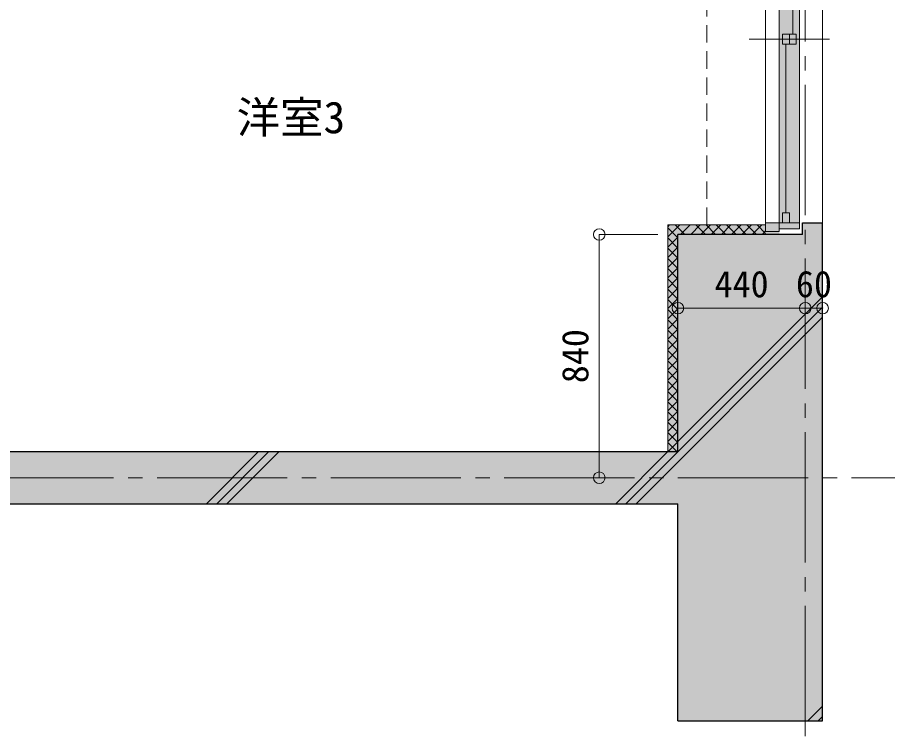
# Model space of a CAD drawing. Units: millimetres at full size, sheet at 1:50. Extents: x -9674 to 9699, y -6794 to 6791.
# Drawn here: x 3700 to 6707, y -3480 to -1002 of the extents above; entities that cross this region are included whole.
import ezdxf
from ezdxf.enums import TextEntityAlignment as Align

# ---------------------------------------------------------------- set-up
doc = ezdxf.new("R2010")
doc.units = ezdxf.units.MM
doc.header["$LTSCALE"] = 50
doc.header["$PDMODE"] = 32
doc.header["$PDSIZE"] = 40
doc.linetypes.add('CHAIN2', pattern=[12, 9, -1, 1, -1])
doc.linetypes.add('DASHED1', pattern=[1.8, 1.2, -0.6])
for name, color, linetype, lineweight in [('1-0_芯', 7, 'CHAIN2', 9), ('1-1_躯体', 2, 'Continuous', 25), ('1-3_建具', 3, 'Continuous', 18), ('1-8_ハッチ', 4, 'Continuous', 9), ('1-A_文字', 7, 'Continuous', 9), ('1-B_寸法', 7, 'Continuous', 9), ('1-C_梁', 7, 'DASHED1', 9)]:
    doc.layers.add(name, color=color, linetype=linetype, lineweight=lineweight)
for name, color, linetype in [('4-0', 1, 'Continuous'), ('4-1', 2, 'Continuous'), ('4-F', 4, 'Continuous')]:
    doc.layers.add(name, color=color, linetype=linetype)
doc.styles.add('ＭＳ ゴシック', font='')
doc.styles.get('ＭＳ ゴシック').set_extended_font_data('MS Gothic')

msp = doc.modelspace()

# ---------------------------------------------------------------- linework, layer by layer
at = {"layer": '1-0_芯'}
for p, q in [((6422.5, -3485.53), (6422.5, 4587.68)), ((-8417.5, -2592.32), (8192.5, -2592.32))]:
    msp.add_line(p, q, dxfattribs=at)
at = {"layer": '1-1_躯体'}
for p, q in [((6412.5, -1712.29), (6482.5, -1712.29)), ((6412.5, -1752.29), (6412.5, -1712.29)), ((6482.5, -3432.32), (6482.5, -1712.29)), ((6412.5, -1752.29), (5982.5, -1752.29)), ((-6617.5, -2682.32), (5982.5, -2682.32)), ((5982.5, -3432.32), (5982.5, -2682.32)), ((5982.5, -3432.32), (6482.5, -3432.32))]:
    msp.add_line(p, q, dxfattribs=at)
msp.add_lwpolyline([(-6617.5, -2502.32), (5982.5, -2502.32), (5982.5, -1752.29)], dxfattribs=at)
at = {"layer": '1-3_建具', "color": 7, "lineweight": 9}
for p, q in [((6285.5, -442.29), (6285.5, -1712.29)), ((6482.5, -442.29), (6482.5, -1712.29)), ((6332.5, -1697.29), (6332.5, -457.29)), ((6402.5, -1697.29), (6402.5, -457.29)), ((6505.98, -1077.29), (6229.02, -1077.29)), ((6332.5, -1697.29), (6332.5, -1712.29)), ((6332.5, -1712.29), (6402.5, -1712.29)), ((6402.5, -1732.29), (6402.5, -1697.29)), ((6402.5, -1732.29), (6332.5, -1732.29))]:
    msp.add_line(p, q, dxfattribs=at)
at = {"layer": '1-3_建具'}
for p, q in [((6379.5, -1059.79), (6379.5, -477.29)), ((6391.5, -1059.79), (6343.5, -1059.79)), ((6343.5, -1094.79), (6343.5, -1059.79)), ((6367.5, -1094.79), (6367.5, -1059.79)), ((6391.5, -1094.79), (6391.5, -1059.79)), ((6391.5, -1094.79), (6343.5, -1094.79)), ((6355.5, -1094.79), (6355.5, -1677.29)), ((6343.5, -1677.29), (6367.5, -1677.29)), ((6343.5, -1677.29), (6343.5, -1712.29)), ((6367.5, -1677.29), (6367.5, -1712.29)), ((6332.5, -1742.29), (6332.5, -1712.29)), ((6285.5, -1742.29), (6286.53, -1742.29)), ((6285.5, -1742.29), (6332.5, -1742.29))]:
    msp.add_line(p, q, dxfattribs=at)
msp.add_lwpolyline([(6285.5, -1742.29), (6285.5, -1712.29), (6332.5, -1712.29)], dxfattribs=at)
at = {"layer": '1-8_ハッチ'}
for p, q in [((5947.5, -1725.26), (5953.46, -1719.29)), ((5947.5, -1760.61), (5988.82, -1719.29)), ((6285.5, -1719.29), (5947.5, -1719.29)), ((5947.5, -2502.32), (5947.5, -1719.29)), ((5947.5, -1728.73), (5982.5, -1763.73)), ((5973.42, -1719.29), (6006.42, -1752.29)), ((5991.17, -1752.29), (6024.17, -1719.29)), ((6026.53, -1752.29), (6059.53, -1719.29)), ((6044.13, -1719.29), (6077.13, -1752.29)), ((6061.88, -1752.29), (6094.88, -1719.29)), ((6079.49, -1719.29), (6112.49, -1752.29)), ((6097.24, -1752.29), (6130.24, -1719.29)), ((6114.84, -1719.29), (6147.84, -1752.29)), ((6132.59, -1752.29), (6165.59, -1719.29)), ((6150.2, -1719.29), (6183.2, -1752.29)), ((6167.95, -1752.29), (6200.95, -1719.29)), ((6185.55, -1719.29), (6218.55, -1752.29)), ((6203.3, -1752.29), (6236.3, -1719.29)), ((6220.91, -1719.29), (6253.91, -1752.29)), ((6238.66, -1752.29), (6270.86, -1720.1)), ((6256.26, -1719.29), (6285.5, -1748.53)), ((6273.21, -1752.29), (6285.5, -1740)), ((5947.5, -1795.97), (5982.5, -1760.97)), ((5947.5, -1764.08), (5982.5, -1799.08)), ((5947.5, -1831.32), (5982.5, -1796.32)), ((5947.5, -1799.44), (5982.5, -1834.44)), ((5947.5, -1866.68), (5982.5, -1831.68)), ((5947.5, -1834.8), (5982.5, -1869.8)), ((5947.5, -1902.03), (5982.5, -1867.03)), ((5947.5, -1870.15), (5982.5, -1905.15)), ((5947.5, -1937.39), (5982.5, -1902.39)), ((5947.5, -1905.51), (5982.5, -1940.51)), ((5947.5, -1972.74), (5982.5, -1937.74)), ((5947.5, -1940.86), (5982.5, -1975.86)), ((5947.5, -2008.1), (5982.5, -1973.1)), ((5947.5, -1976.22), (5982.5, -2011.22)), ((5982.5, -2467.43), (6482.5, -1967.43)), ((5802.97, -2682.32), (6482.5, -2002.78)), ((5947.5, -2043.45), (5982.5, -2008.45)), ((5947.5, -2011.57), (5982.5, -2046.57)), ((5838.32, -2682.32), (6482.5, -2038.14)), ((5947.5, -2078.81), (5982.5, -2043.81)), ((5947.5, -2046.93), (5982.5, -2081.93)), ((5947.5, -2114.16), (5982.5, -2079.16)), ((5947.5, -2082.28), (5982.5, -2117.28)), ((5947.5, -2149.52), (5982.5, -2114.52)), ((5947.5, -2117.64), (5982.5, -2152.64)), ((5947.5, -2184.87), (5982.5, -2149.87)), ((5947.5, -2152.99), (5982.5, -2187.99)), ((5947.5, -2220.23), (5982.5, -2185.23)), ((5947.5, -2188.35), (5982.5, -2223.35)), ((5947.5, -2255.59), (5982.5, -2220.59)), ((5947.5, -2223.7), (5982.5, -2258.7)), ((5947.5, -2290.94), (5982.5, -2255.94)), ((5947.5, -2259.06), (5982.5, -2294.06)), ((5947.5, -2326.3), (5982.5, -2291.3)), ((5947.5, -2294.41), (5982.5, -2329.41)), ((5947.5, -2361.65), (5982.5, -2326.65)), ((5947.5, -2329.77), (5982.5, -2364.77)), ((5947.5, -2397.01), (5982.5, -2362.01)), ((5947.5, -2365.13), (5982.5, -2400.13)), ((5947.5, -2432.36), (5982.5, -2397.36)), ((5947.5, -2400.48), (5982.5, -2435.48)), ((5947.5, -2467.72), (5982.5, -2432.72)), ((5947.5, -2435.84), (5982.5, -2470.84)), ((5947.5, -2471.19), (5978.62, -2502.32)), ((5948.26, -2502.32), (5982.5, -2468.07)), ((4353.4, -2682.32), (4533.4, -2502.32)), ((4388.75, -2682.32), (4568.75, -2502.32)), ((4424.11, -2682.32), (4604.11, -2502.32)), ((5767.61, -2682.32), (5947.61, -2502.32)), ((6431.82, -3432.32), (6482.5, -3381.64)), ((6467.18, -3432.32), (6482.5, -3417))]:
    msp.add_line(p, q, dxfattribs=at)
at = {"layer": '1-B_寸法'}
for p, q in [((5710.59, -1752.29), (5913.35, -1752.29)), ((5710.59, -1752.29), (5710.59, -2592.32)), ((6422.5, -2006.57), (5982.5, -2006.57)), ((6482.5, -2006.57), (6422.5, -2006.57))]:
    msp.add_line(p, q, dxfattribs=at)
at = {"layer": '1-B_寸法', "color": 3}
for p in [(5710.59, -1752.29), (5982.5, -2006.57), (6422.5, -2006.57), (6482.5, -2006.57), (5710.59, -2592.32)]:
    msp.add_point(p, dxfattribs=at)
at = {"layer": '1-C_梁'}
msp.add_line((6082.5, -1719.29), (6082.5, -433.32), dxfattribs=at)
at = {"layer": '4-0'}
for points in [[(6412.5, -1712.29), (6482.5, -1712.29), (6482.5, -3432.32)], [(6482.5, -3432.32), (6412.5, -1752.29), (6412.5, -1712.29)], [(6482.5, -3432.32), (5982.5, -3432.32), (5982.5, -1752.29)], [(6482.5, -3432.32), (5982.5, -1752.29), (6412.5, -1752.29)], [(-6617.5, -2682.32), (-6617.5, -2502.32), (5982.5, -2682.32), (5982.5, -2502.32)]]:
    msp.add_solid(points, dxfattribs=at)
at = {"layer": '4-1'}
msp.add_solid([(6332.5, -422.29), (6402.5, -422.29), (6332.5, -1732.29), (6402.5, -1732.29)], dxfattribs=at)
at = {"layer": '4-F'}
for points in [[(6332.5, -1712.29), (6332.38, -1752.38), (6032.5, -1752.29)], [(6285.5, -1719.29), (6332.5, -1712.29), (6032.5, -1752.29)], [(6285.5, -1719.29), (6285.5, -1712.29), (6332.5, -1712.29)], [(5947.5, -1719.29), (5982.5, -1752.29), (5947.5, -2502.32), (5948.26, -2502.32)], [(5982.5, -1752.29), (5947.5, -1719.29), (6032.5, -1752.29), (5997.5, -1719.29)], [(6032.5, -1752.29), (5997.5, -1719.29), (6285.5, -1719.29)], [(5982.5, -1752.29), (5982.5, -2502.32), (5948.26, -2502.32)]]:
    msp.add_solid(points, dxfattribs=at)

# ---------------------------------------------------------------- texts
at = {"layer": '1-A_文字', "style": 'ＭＳ ゴシック'}
msp.add_text('洋室3', height=110, dxfattribs=at).set_placement((4457.72, -1435.52), align=Align.BOTTOM_LEFT)
at = {"layer": '1-B_寸法', "style": 'ＭＳ ゴシック'}
for s, p in [('440', (6108.75, -1996.57)), ('60', (6390, -1996.57))]:
    msp.add_text(s, height=91.64, dxfattribs=at).set_placement(p, align=Align.BOTTOM_LEFT)
msp.add_text('840', height=91.64, rotation=90, dxfattribs=at).set_placement((5700.59, -2266.05), align=Align.BOTTOM_LEFT)

doc.saveas('drawing.dxf')
